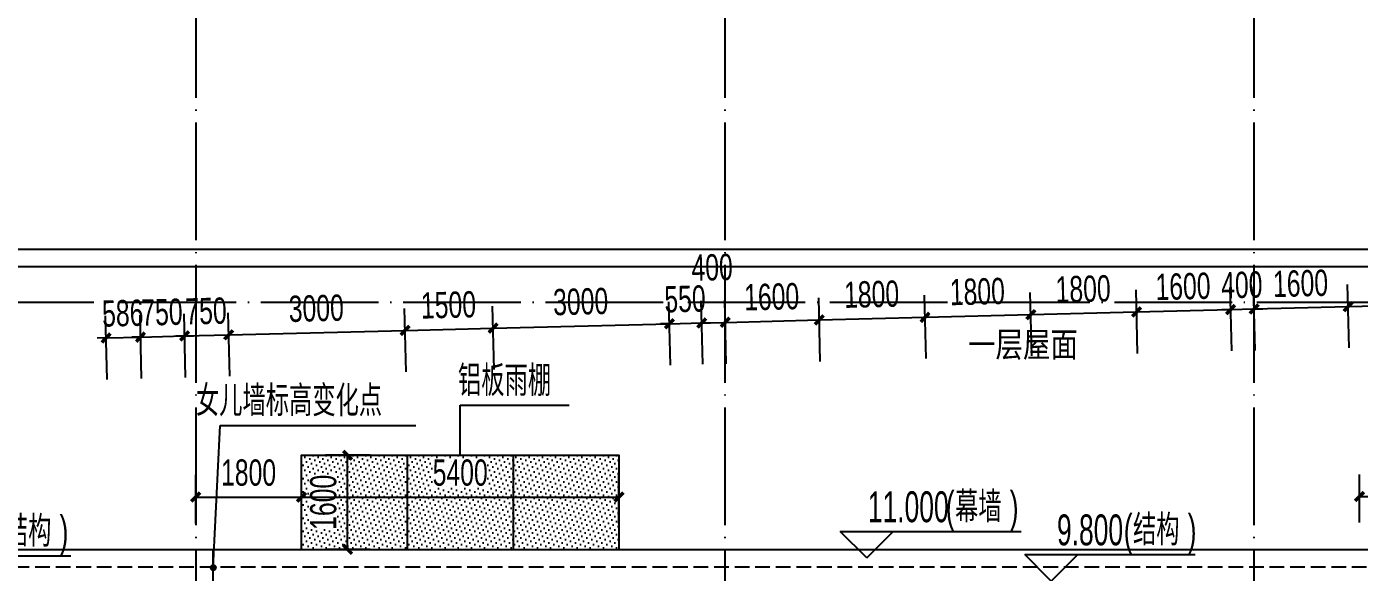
# Model space of a CAD drawing. Extents: x -409435 to 356702, y -107829 to 330904.
# Drawn here: x 20525 to 43196, y 199310 to 208584 of the extents above; entities that cross this region are included whole.
import ezdxf
from ezdxf.xclip import XClip

# ---------------------------------------------------------------- set-up
doc = ezdxf.new("R2010")
doc.units = 0
doc.header["$LTSCALE"] = 1000
doc.header["$MEASUREMENT"] = 0
doc.header["$XCLIPFRAME"] = 0
doc.linetypes.add('104-14# 核心筒$0$DOTE', pattern=[2.42, 2, -0.2, 0.02, -0.2])
doc.linetypes.add('X-104 14#平面$0$$0$DASH', pattern=[0.35, 0.25, -0.1])
for name, color, linetype in [('01-标注_尺寸', 124, 'Continuous'), ('104-14# 核心筒$0$A_AXIS-轴线', 36, '104-14# 核心筒$0$DOTE'), ('X-104 14#平面$0$01-标注_标高', 200, 'Continuous'), ('X-104 14#平面$0$01-标注_符号', 200, 'Continuous'), ('X-104 14#平面$0$02-TEXT_标注', 130, 'Continuous'), ('X-104 14#平面$0$A-C_玻璃幕墙', 140, 'Continuous'), ('X-104 14#平面$0$A-O_屋面', 201, 'Continuous'), ('X-104 14#平面$0$A-TECH_结构', 21, 'Continuous'), ('X-104 14#平面$0$EH_玻璃', 156, 'Continuous')]:
    doc.layers.add(name, color=color, linetype=linetype)
doc.styles.add('_TCH_DIM_T3', font='ros.shx', dxfattribs={"width": 0.705882, "bigfont": 'jd.shx'})
doc.styles.add('X-104 14#平面$0$_TCH_DIM', font='ros.shx', dxfattribs={"width": 0.8, "bigfont": 'jd.shx'})
doc.styles.add('X-104 14#平面$0$Standard', font='STXIHEI_0.TTF', dxfattribs={"width": 0.8})
doc.dimstyles.new('_TCH_ARCH&&150', dxfattribs={"dimtxt": 446.25, "dimasz": 150, "dimexe": 375, "dimexo": 450, "dimgap": 189.375, "dimtad": 1, "dimdec": 0, "dimzin": 0, "dimdsep": 46, "dimtxsty": '_TCH_DIM_T3', "dimblk": 'ARCHTICK', "dimcen": 0.09, "dimclrt": 7, "dimazin": 2, "dimtfac": 1, "dimtdec": 0, "dimtix": 1, "dimtmove": 2, "dimatfit": 3, "dimfxl": 0, "dimtolj": 1, "dimtzin": 0, "dimarcsym": 0})

# ---------------------------------------------------------------- blocks, each defined once
blk = doc.blocks.new('104-14# 核心筒')
at = {"layer": '104-14# 核心筒$0$A_AXIS-轴线'}
for p, q in [((23400, 228733.6), (23400, 169654.9)), ((32400, 228733.6), (32400, 169654.9)), ((41400, 228733.6), (41400, 169654.9)), ((-9370.1, 203900), (120259.9, 203900))]:
    blk.add_line(p, q, dxfattribs=at)
blk = doc.blocks.new('X-104 14#平面')
at = {"layer": 'X-104 14#平面$0$EH_玻璃'}
h = blk.add_hatch(dxfattribs=at)
h.set_pattern_fill('DOTS', color=256, scale=50, angle=45)
h.set_pattern_definition([(45, (0, 0), (-28.0633, 84.1899), [0, -79.375])])
h.paths.add_polyline_path([(30602, 201300), (25200, 201300), (25200, 199700), (30602, 199700)])
at = {"layer": 'X-104 14#平面$0$01-标注_标高'}
for p, q in [((34816, 199554.5), (34366, 200004.5)), ((34366, 200004.5), (37441.2, 200004.5)), ((34816, 199554.5), (35266, 200004.5)), ((17942.8, 199589.7), (21277.5, 199589.7)), ((37956, 199162), (37506, 199612)), ((37506, 199612), (40402.5, 199612)), ((37956, 199162), (38406, 199612))]:
    blk.add_line(p, q, dxfattribs=at)
at = {"layer": 'X-104 14#平面$0$01-标注_符号'}
for p, q in [((27900, 201300), (27900, 202148.6)), ((27900, 202148.6), (29755.5, 202148.6)), ((23700, 199390), (23815.5, 201806.5)), ((23815.5, 201806.5), (27143, 201806.5))]:
    blk.add_line(p, q, dxfattribs=at)
at = {"layer": 'X-104 14#平面$0$01-标注_符号', "const_width": 60}
blk.add_lwpolyline([(23698.6, 199360, 1), (23701.4, 199420, 1)], format="xyb", close=True, dxfattribs=at)
at = {"layer": 'X-104 14#平面$0$A-C_玻璃幕墙'}
for p, q in [((27000, 201300), (27000, 199700)), ((28800, 201300), (28800, 199700)), ((25200, 199700), (30600, 199700))]:
    blk.add_line(p, q, dxfattribs=at)
blk.add_lwpolyline([(25200, 199700), (25200, 201300), (30600, 201300), (30600, 199700)], dxfattribs=at)
at = {"layer": 'X-104 14#平面$0$A-O_屋面', "ltscale": 5}
blk.add_line((8392.2, 199700), (67250, 199700), dxfattribs=at)
blk.add_lwpolyline([(733.1, 201211.6), (-347.3, 201441.2), (366.7, 204800), (66340.6, 204800), (83503.2, 220379.7), (87317.1, 219318.6), (85626.8, 213243.3), (85337.7, 213323.7), (86947.6, 219110), (83582.3, 220046.3), (66456.4, 204500), (609.6, 204500), (8.5, 201672.3), (795.4, 201505)], close=True, dxfattribs=at)
at = {"layer": 'X-104 14#平面$0$A-TECH_结构'}
blk.add_line((23700, 195828.3), (23700, 199400), dxfattribs=at)
at = {"layer": 'X-104 14#平面$0$A-TECH_结构', "linetype": 'X-104 14#平面$0$$0$DASH'}
blk.add_lwpolyline([(108910.7, 174079.4), (118802, 188717.3), (117234.1, 189066.3), (120414.6, 216774.3), (99635.6, 222555.6), (95312.9, 207000.2), (89162.1, 208711.5), (77269.5, 199400), (8635.1, 199400), (5919.8, 186625.4), (-2502.5, 188415.7), (-5635.8, 173674.9), (40532.1, 175690.6), (40199.6, 173602.3), (83848.5, 175853.1)], close=True, dxfattribs=at)
at = {"layer": 'X-104 14#平面$0$A-TECH_结构'}
blk.add_lwpolyline([(23700, 199080), (23700, 199700)], dxfattribs=at)
ref = blk.add_blockref('104-14# 核心筒', (0, 0))
XClip(ref).set_block_clipping_path([(-38664.3623821461, -25500), (139216.5485069363, 330900)])
at = {"layer": 'X-104 14#平面$0$02-TEXT_标注'}
for s, height, style, width, p in [('一层屋面', 428.14, 'X-104 14#平面$0$Standard', 0.8, (36539.1, 202969.3)), ('铝板雨棚', 520.93, 'X-104 14#平面$0$_TCH_DIM', 0.8, (27862.7, 202306.1)), ('女儿墙标高变化点', 520.93, 'X-104 14#平面$0$_TCH_DIM', 0.8, (23404.1, 201964)), ('11.000', 525, 'X-104 14#平面$0$_TCH_DIM', 0.64, (34834.8, 200162)), ('(', 525, 'X-104 14#平面$0$_TCH_DIM', 0.64, (36161, 200162)), ('幕墙', 520.93, 'X-104 14#平面$0$_TCH_DIM', 0.8, (36317.8, 200162)), (')', 525, 'X-104 14#平面$0$_TCH_DIM', 0.64, (37249, 200162)), ('结构', 520.93, 'X-104 14#平面$0$_TCH_DIM', 0.8, (20153.8, 199747.2)), (')', 525, 'X-104 14#平面$0$_TCH_DIM', 0.64, (21085, 199747.2)), ('9.800', 525, 'X-104 14#平面$0$_TCH_DIM', 0.64, (38052.2, 199769.5)), ('(', 525, 'X-104 14#平面$0$_TCH_DIM', 0.64, (39188, 199769.5)), ('结构', 520.93, 'X-104 14#平面$0$_TCH_DIM', 0.8, (39344.8, 199769.5)), (')', 525, 'X-104 14#平面$0$_TCH_DIM', 0.64, (40276, 199769.5))]:
    blk.add_text(s, height=height, dxfattribs=dict(at, style=style, width=width)).set_placement(p)
blk = doc.blocks.new('_ArchTick')
at = {"color": 0, "linetype": 'ByBlock', "const_width": 0.4}
blk.add_lwpolyline([(-0.5, -0.5), (0.5, 0.5)], dxfattribs=at)
blk = doc.blocks.new('*D777')
at = {"layer": '01-标注_尺寸', "color": 0, "lineweight": -2, "transparency": 16777216}
for p, q in [((26366, 201300), (25609, 201300)), ((25984, 199700), (25984, 201300)), ((26366, 199700), (25609, 199700))]:
    blk.add_line(p, q, dxfattribs=at)
at = {"layer": 'Defpoints', "color": 0, "transparency": 16777216}
for p in [(25984, 201300), (26816, 201300), (26816, 199700)]:
    blk.add_point(p, dxfattribs=at)
at = {"layer": '01-标注_尺寸', "color": 0, "lineweight": -2, "transparency": 16777216, "xscale": 150, "yscale": 150, "zscale": 150}
for p, rotation in [((25984, 201300), 90), ((25984, 199700), 270)]:
    blk.add_blockref('_ArchTick', p, dxfattribs=dict(at, rotation=rotation))
at = {"layer": '01-标注_尺寸', "color": 7, "transparency": 16777216, "insert": (25572, 200500), "char_height": 446.2, "attachment_point": 5, "rotation": 90, "style": '_TCH_DIM_T3'}
blk.add_mtext('\\A1;1600', dxfattribs=at)
blk = doc.blocks.new('*D778')
at = {"layer": '01-标注_尺寸', "color": 0, "lineweight": -2, "transparency": 16777216}
for p, q in [((43200, 200157), (43200, 200973)), ((48600, 200157), (48600, 200973)), ((43200, 200598), (48600, 200598))]:
    blk.add_line(p, q, dxfattribs=at)
at = {"layer": 'Defpoints', "color": 0, "transparency": 16777216}
for p in [(48600, 200598), (43200, 199707), (48600, 199707)]:
    blk.add_point(p, dxfattribs=at)
at = {"layer": '01-标注_尺寸', "color": 0, "lineweight": -2, "transparency": 16777216, "xscale": 150, "yscale": 150, "zscale": 150, "rotation": 180}
blk.add_blockref('_ArchTick', (43200, 200598), dxfattribs=at)
at = {"layer": '01-标注_尺寸', "color": 0, "lineweight": -2, "transparency": 16777216, "xscale": 150, "yscale": 150, "zscale": 150}
blk.add_blockref('_ArchTick', (48600, 200598), dxfattribs=at)
at = {"layer": '01-标注_尺寸', "color": 7, "transparency": 16777216, "insert": (45900, 201011), "char_height": 446.2, "attachment_point": 5, "style": '_TCH_DIM_T3'}
blk.add_mtext('\\A1;5400', dxfattribs=at)
blk = doc.blocks.new('*D782')
at = {"layer": '01-标注_尺寸', "color": 0, "lineweight": -2, "transparency": 16777216}
for p, q in [((25200, 200143), (25200, 200965)), ((30600, 200143), (30600, 200965)), ((25200, 200590), (30600, 200590))]:
    blk.add_line(p, q, dxfattribs=at)
at = {"layer": 'Defpoints', "color": 0, "transparency": 16777216}
for p in [(30600, 200590), (25200, 199693), (30600, 199693)]:
    blk.add_point(p, dxfattribs=at)
at = {"layer": '01-标注_尺寸', "color": 0, "lineweight": -2, "transparency": 16777216, "xscale": 150, "yscale": 150, "zscale": 150, "rotation": 180}
blk.add_blockref('_ArchTick', (25200, 200590), dxfattribs=at)
at = {"layer": '01-标注_尺寸', "color": 0, "lineweight": -2, "transparency": 16777216, "xscale": 150, "yscale": 150, "zscale": 150}
blk.add_blockref('_ArchTick', (30600, 200590), dxfattribs=at)
at = {"layer": '01-标注_尺寸', "color": 7, "transparency": 16777216, "insert": (27900, 201003), "char_height": 446.2, "attachment_point": 5, "style": '_TCH_DIM_T3'}
blk.add_mtext('\\A1;5400', dxfattribs=at)
blk = doc.blocks.new('*D783')
at = {"layer": '01-标注_尺寸', "color": 0, "lineweight": -2, "transparency": 16777216}
for p, q in [((23400, 200143), (23400, 200965)), ((25200, 200143), (25200, 200965)), ((23400, 200590), (25200, 200590))]:
    blk.add_line(p, q, dxfattribs=at)
at = {"layer": 'Defpoints', "color": 0, "transparency": 16777216}
for p in [(25200, 200590), (23400, 199693), (25200, 199693)]:
    blk.add_point(p, dxfattribs=at)
at = {"layer": '01-标注_尺寸', "color": 0, "lineweight": -2, "transparency": 16777216, "xscale": 150, "yscale": 150, "zscale": 150, "rotation": 180}
blk.add_blockref('_ArchTick', (23400, 200590), dxfattribs=at)
at = {"layer": '01-标注_尺寸', "color": 0, "lineweight": -2, "transparency": 16777216, "xscale": 150, "yscale": 150, "zscale": 150}
blk.add_blockref('_ArchTick', (25200, 200590), dxfattribs=at)
at = {"layer": '01-标注_尺寸', "color": 7, "transparency": 16777216, "insert": (24300, 201003), "char_height": 446.2, "attachment_point": 5, "style": '_TCH_DIM_T3'}
blk.add_mtext('\\A1;1800', dxfattribs=at)
blk = doc.blocks.new('*D1780')
at = {"layer": '01-标注_尺寸', "color": 0, "lineweight": -2, "transparency": 16777216}
for p, q in [((21894, 202590), (21867, 203669)), ((22480, 202605), (22453, 203683)), ((21876, 203294), (21726, 203290)), ((21876, 203294), (22462, 203308)), ((22462, 203308), (22612, 203312))]:
    blk.add_line(p, q, dxfattribs=at)
at = {"layer": 'Defpoints', "color": 0, "transparency": 16777216}
for p in [(22462, 203308), (21905, 202141), (22491, 202155)]:
    blk.add_point(p, dxfattribs=at)
at = {"layer": '01-标注_尺寸', "color": 0, "lineweight": -2, "transparency": 16777216, "xscale": 150, "yscale": 150, "zscale": 150}
for p, rotation in [((21876, 203294), 1.444161616651209), ((22462, 203308), 181.4441616166511)]:
    blk.add_blockref('_ArchTick', p, dxfattribs=dict(at, rotation=rotation))
at = {"layer": '01-标注_尺寸', "color": 7, "transparency": 16777216, "insert": (22159, 203713), "char_height": 446.2, "attachment_point": 5, "rotation": 1.4442, "style": '_TCH_DIM_T3'}
blk.add_mtext('\\A1;586', dxfattribs=at)
blk = doc.blocks.new('*D1781')
at = {"layer": '01-标注_尺寸', "color": 0, "lineweight": -2, "transparency": 16777216}
for p, q in [((22480, 202605), (22453, 203683)), ((23229, 202624), (23202, 203702)), ((22462, 203308), (22312, 203305)), ((22462, 203308), (23212, 203327)), ((23212, 203327), (23362, 203331))]:
    blk.add_line(p, q, dxfattribs=at)
at = {"layer": 'Defpoints', "color": 0, "transparency": 16777216}
for p in [(23212, 203327), (22491, 202155), (23241, 202174)]:
    blk.add_point(p, dxfattribs=at)
at = {"layer": '01-标注_尺寸', "color": 0, "lineweight": -2, "transparency": 16777216, "xscale": 150, "yscale": 150, "zscale": 150}
for p, rotation in [((22462, 203308), 1.444161616648572), ((23212, 203327), 181.4441616166486)]:
    blk.add_blockref('_ArchTick', p, dxfattribs=dict(at, rotation=rotation))
at = {"layer": '01-标注_尺寸', "color": 7, "transparency": 16777216, "insert": (22826, 203730), "char_height": 446.2, "attachment_point": 5, "rotation": 1.4442, "style": '_TCH_DIM_T3'}
blk.add_mtext('\\A1;750', dxfattribs=at)
blk = doc.blocks.new('*D1782')
at = {"layer": '01-标注_尺寸', "color": 0, "lineweight": -2, "transparency": 16777216}
for p, q in [((23229, 202624), (23202, 203702)), ((23979, 202643), (23952, 203721)), ((23212, 203327), (23062, 203324)), ((23212, 203327), (23962, 203346)), ((23962, 203346), (24111, 203350))]:
    blk.add_line(p, q, dxfattribs=at)
at = {"layer": 'Defpoints', "color": 0, "transparency": 16777216}
for p in [(23962, 203346), (23241, 202174), (23991, 202193)]:
    blk.add_point(p, dxfattribs=at)
at = {"layer": '01-标注_尺寸', "color": 0, "lineweight": -2, "transparency": 16777216, "xscale": 150, "yscale": 150, "zscale": 150}
for p, rotation in [((23212, 203327), 1.44416161665081), ((23962, 203346), 181.4441616166508)]:
    blk.add_blockref('_ArchTick', p, dxfattribs=dict(at, rotation=rotation))
at = {"layer": '01-标注_尺寸', "color": 7, "transparency": 16777216, "insert": (23576, 203749), "char_height": 446.2, "attachment_point": 5, "rotation": 1.4442, "style": '_TCH_DIM_T3'}
blk.add_mtext('\\A1;750', dxfattribs=at)
blk = doc.blocks.new('*D1783')
at = {"layer": '01-标注_尺寸', "color": 0, "lineweight": -2, "transparency": 16777216}
for p, q in [((23979, 202643), (23952, 203721)), ((26978, 202719), (26951, 203797)), ((23962, 203346), (26961, 203422))]:
    blk.add_line(p, q, dxfattribs=at)
at = {"layer": 'Defpoints', "color": 0, "transparency": 16777216}
for p in [(26961, 203422), (26990, 202269), (23991, 202193)]:
    blk.add_point(p, dxfattribs=at)
at = {"layer": '01-标注_尺寸', "color": 0, "lineweight": -2, "transparency": 16777216, "xscale": 150, "yscale": 150, "zscale": 150}
for p, rotation in [((23962, 203346), 181.4441616166502), ((26961, 203422), 1.444161616650193)]:
    blk.add_blockref('_ArchTick', p, dxfattribs=dict(at, rotation=rotation))
at = {"layer": '01-标注_尺寸', "color": 7, "transparency": 16777216, "insert": (25451, 203796), "char_height": 446.2, "attachment_point": 5, "rotation": 1.4442, "style": '_TCH_DIM_T3'}
blk.add_mtext('\\A1;3000', dxfattribs=at)
blk = doc.blocks.new('*D1784')
at = {"layer": '01-标注_尺寸', "color": 0, "lineweight": -2, "transparency": 16777216}
for p, q in [((28478, 202756), (28451, 203835)), ((26978, 202719), (26951, 203797)), ((26961, 203422), (28460, 203460))]:
    blk.add_line(p, q, dxfattribs=at)
at = {"layer": 'Defpoints', "color": 0, "transparency": 16777216}
for p in [(28460, 203460), (26990, 202269), (28489, 202307)]:
    blk.add_point(p, dxfattribs=at)
at = {"layer": '01-标注_尺寸', "color": 0, "lineweight": -2, "transparency": 16777216, "xscale": 150, "yscale": 150, "zscale": 150}
for p, rotation in [((26961, 203422), 181.4441616166506), ((28460, 203460), 1.444161616650574)]:
    blk.add_blockref('_ArchTick', p, dxfattribs=dict(at, rotation=rotation))
at = {"layer": '01-标注_尺寸', "color": 7, "transparency": 16777216, "insert": (27700, 203853), "char_height": 446.2, "attachment_point": 5, "rotation": 1.4442, "style": '_TCH_DIM_T3'}
blk.add_mtext('\\A1;1500', dxfattribs=at)
blk = doc.blocks.new('*D1785')
at = {"layer": '01-标注_尺寸', "color": 0, "lineweight": -2, "transparency": 16777216}
for p, q in [((28478, 202756), (28451, 203835)), ((31477, 202832), (31450, 203910)), ((28460, 203460), (31459, 203535))]:
    blk.add_line(p, q, dxfattribs=at)
at = {"layer": 'Defpoints', "color": 0, "transparency": 16777216}
for p in [(31459, 203535), (28489, 202307), (31488, 202382)]:
    blk.add_point(p, dxfattribs=at)
at = {"layer": '01-标注_尺寸', "color": 0, "lineweight": -2, "transparency": 16777216, "xscale": 150, "yscale": 150, "zscale": 150}
for p, rotation in [((31459, 203535), 1.444161616649633), ((28460, 203460), 181.4441616166497)]:
    blk.add_blockref('_ArchTick', p, dxfattribs=dict(at, rotation=rotation))
at = {"layer": '01-标注_尺寸', "color": 7, "transparency": 16777216, "insert": (29949, 203910), "char_height": 446.2, "attachment_point": 5, "rotation": 1.4442, "style": '_TCH_DIM_T3'}
blk.add_mtext('\\A1;3000', dxfattribs=at)
blk = doc.blocks.new('*D1786')
at = {"layer": '01-标注_尺寸', "color": 0, "lineweight": -2, "transparency": 16777216}
for p, q in [((31477, 202832), (31450, 203910)), ((32027, 202846), (32000, 203924)), ((31459, 203535), (31309, 203531)), ((31459, 203535), (32009, 203549)), ((32009, 203549), (32159, 203553))]:
    blk.add_line(p, q, dxfattribs=at)
at = {"layer": 'Defpoints', "color": 0, "transparency": 16777216}
for p in [(32009, 203549), (31488, 202382), (32038, 202396)]:
    blk.add_point(p, dxfattribs=at)
at = {"layer": '01-标注_尺寸', "color": 0, "lineweight": -2, "transparency": 16777216, "xscale": 150, "yscale": 150, "zscale": 150}
for p, rotation in [((31459, 203535), 1.444161616652408), ((32009, 203549), 181.4441616166524)]:
    blk.add_blockref('_ArchTick', p, dxfattribs=dict(at, rotation=rotation))
at = {"layer": '01-标注_尺寸', "color": 7, "transparency": 16777216, "insert": (31724, 203955), "char_height": 446.2, "attachment_point": 5, "rotation": 1.4442, "style": '_TCH_DIM_T3'}
blk.add_mtext('\\A1;550', dxfattribs=at)
blk = doc.blocks.new('*D1787')
at = {"layer": '01-标注_尺寸', "color": 0, "lineweight": -2, "transparency": 16777216}
for p, q in [((32027, 202846), (32000, 203924)), ((32427, 202856), (32399, 203934)), ((32009, 203549), (32409, 203559))]:
    blk.add_line(p, q, dxfattribs=at)
at = {"layer": 'Defpoints', "color": 0, "transparency": 16777216}
for p in [(32409, 203559), (32038, 202396), (32438, 202406)]:
    blk.add_point(p, dxfattribs=at)
at = {"layer": '01-标注_尺寸', "color": 0, "lineweight": -2, "transparency": 16777216, "xscale": 150, "yscale": 150, "zscale": 150}
for p, rotation in [((32009, 203549), 181.4441616166474), ((32409, 203559), 1.444161616647407)]:
    blk.add_blockref('_ArchTick', p, dxfattribs=dict(at, rotation=rotation))
at = {"layer": '01-标注_尺寸', "color": 7, "transparency": 16777216, "insert": (32185, 204491), "char_height": 446.2, "attachment_point": 5, "rotation": 1.4442, "style": '_TCH_DIM_T3'}
blk.add_mtext('\\A1;400', dxfattribs=at)
blk = doc.blocks.new('*D1788')
at = {"layer": '01-标注_尺寸', "color": 0, "lineweight": -2, "transparency": 16777216}
for p, q in [((32427, 202856), (32399, 203934)), ((34026, 202896), (33999, 203974)), ((32409, 203559), (34008, 203600))]:
    blk.add_line(p, q, dxfattribs=at)
at = {"layer": 'Defpoints', "color": 0, "transparency": 16777216}
for p in [(34008, 203600), (32438, 202406), (34037, 202446)]:
    blk.add_point(p, dxfattribs=at)
at = {"layer": '01-标注_尺寸', "color": 0, "lineweight": -2, "transparency": 16777216, "xscale": 150, "yscale": 150, "zscale": 150}
for p, rotation in [((32409, 203559), 181.4441616166506), ((34008, 203600), 1.444161616650613)]:
    blk.add_blockref('_ArchTick', p, dxfattribs=dict(at, rotation=rotation))
at = {"layer": '01-标注_尺寸', "color": 7, "transparency": 16777216, "insert": (33198, 203992), "char_height": 446.2, "attachment_point": 5, "rotation": 1.4442, "style": '_TCH_DIM_T3'}
blk.add_mtext('\\A1;1600', dxfattribs=at)
blk = doc.blocks.new('*D1789')
at = {"layer": '01-标注_尺寸', "color": 0, "lineweight": -2, "transparency": 16777216}
for p, q in [((34026, 202896), (33999, 203974)), ((35825, 202942), (35798, 204020)), ((34008, 203600), (35808, 203645))]:
    blk.add_line(p, q, dxfattribs=at)
at = {"layer": 'Defpoints', "color": 0, "transparency": 16777216}
for p in [(35808, 203645), (35837, 202492), (34037, 202446)]:
    blk.add_point(p, dxfattribs=at)
at = {"layer": '01-标注_尺寸', "color": 0, "lineweight": -2, "transparency": 16777216, "xscale": 150, "yscale": 150, "zscale": 150}
for p, rotation in [((34008, 203600), 181.4441616166505), ((35808, 203645), 1.444161616650486)]:
    blk.add_blockref('_ArchTick', p, dxfattribs=dict(at, rotation=rotation))
at = {"layer": '01-标注_尺寸', "color": 7, "transparency": 16777216, "insert": (34898, 204035), "char_height": 446.2, "attachment_point": 5, "rotation": 1.4442, "style": '_TCH_DIM_T3'}
blk.add_mtext('\\A1;1800', dxfattribs=at)
blk = doc.blocks.new('*D1790')
at = {"layer": '01-标注_尺寸', "color": 0, "lineweight": -2, "transparency": 16777216}
for p, q in [((37625, 202987), (37598, 204065)), ((35825, 202942), (35798, 204020)), ((35808, 203645), (37607, 203690))]:
    blk.add_line(p, q, dxfattribs=at)
at = {"layer": 'Defpoints', "color": 0, "transparency": 16777216}
for p in [(37607, 203690), (35837, 202492), (37636, 202537)]:
    blk.add_point(p, dxfattribs=at)
at = {"layer": '01-标注_尺寸', "color": 0, "lineweight": -2, "transparency": 16777216, "xscale": 150, "yscale": 150, "zscale": 150}
for p, rotation in [((35808, 203645), 181.4441616166498), ((37607, 203690), 1.444161616649786)]:
    blk.add_blockref('_ArchTick', p, dxfattribs=dict(at, rotation=rotation))
at = {"layer": '01-标注_尺寸', "color": 7, "transparency": 16777216, "insert": (36697, 204080), "char_height": 446.2, "attachment_point": 5, "rotation": 1.4442, "style": '_TCH_DIM_T3'}
blk.add_mtext('\\A1;1800', dxfattribs=at)
blk = doc.blocks.new('*D1791')
at = {"layer": '01-标注_尺寸', "color": 0, "lineweight": -2, "transparency": 16777216}
for p, q in [((37625, 202987), (37598, 204065)), ((39424, 203032), (39397, 204110)), ((37607, 203690), (39407, 203736))]:
    blk.add_line(p, q, dxfattribs=at)
at = {"layer": 'Defpoints', "color": 0, "transparency": 16777216}
for p in [(39407, 203736), (37636, 202537), (39436, 202582)]:
    blk.add_point(p, dxfattribs=at)
at = {"layer": '01-标注_尺寸', "color": 0, "lineweight": -2, "transparency": 16777216, "xscale": 150, "yscale": 150, "zscale": 150}
for p, rotation in [((39407, 203736), 1.444161616650321), ((37607, 203690), 181.4441616166503)]:
    blk.add_blockref('_ArchTick', p, dxfattribs=dict(at, rotation=rotation))
at = {"layer": '01-标注_尺寸', "color": 7, "transparency": 16777216, "insert": (38497, 204125), "char_height": 446.2, "attachment_point": 5, "rotation": 1.4442, "style": '_TCH_DIM_T3'}
blk.add_mtext('\\A1;1800', dxfattribs=at)
blk = doc.blocks.new('*D1792')
at = {"layer": '01-标注_尺寸', "color": 0, "lineweight": -2, "transparency": 16777216}
for p, q in [((39424, 203032), (39397, 204110)), ((41024, 203073), (40997, 204151)), ((39407, 203736), (41006, 203776))]:
    blk.add_line(p, q, dxfattribs=at)
at = {"layer": 'Defpoints', "color": 0, "transparency": 16777216}
for p in [(41006, 203776), (39436, 202582), (41035, 202623)]:
    blk.add_point(p, dxfattribs=at)
at = {"layer": '01-标注_尺寸', "color": 0, "lineweight": -2, "transparency": 16777216, "xscale": 150, "yscale": 150, "zscale": 150}
for p, rotation in [((39407, 203736), 181.4441616166494), ((41006, 203776), 1.44416161664943)]:
    blk.add_blockref('_ArchTick', p, dxfattribs=dict(at, rotation=rotation))
at = {"layer": '01-标注_尺寸', "color": 7, "transparency": 16777216, "insert": (40196, 204168), "char_height": 446.2, "attachment_point": 5, "rotation": 1.4442, "style": '_TCH_DIM_T3'}
blk.add_mtext('\\A1;1600', dxfattribs=at)
blk = doc.blocks.new('*D1793')
at = {"layer": '01-标注_尺寸', "color": 0, "lineweight": -2, "transparency": 16777216}
for p, q in [((41024, 203073), (40997, 204151)), ((41424, 203083), (41397, 204161)), ((41006, 203776), (40856, 203772)), ((41006, 203776), (41406, 203786)), ((41406, 203786), (41556, 203790))]:
    blk.add_line(p, q, dxfattribs=at)
at = {"layer": 'Defpoints', "color": 0, "transparency": 16777216}
for p in [(41406, 203786), (41035, 202623), (41435, 202633)]:
    blk.add_point(p, dxfattribs=at)
at = {"layer": '01-标注_尺寸', "color": 0, "lineweight": -2, "transparency": 16777216, "xscale": 150, "yscale": 150, "zscale": 150}
for p, rotation in [((41006, 203776), 1.444161616651609), ((41406, 203786), 181.4441616166516)]:
    blk.add_blockref('_ArchTick', p, dxfattribs=dict(at, rotation=rotation))
at = {"layer": '01-标注_尺寸', "color": 7, "transparency": 16777216, "insert": (41196, 204193), "char_height": 446.2, "attachment_point": 5, "rotation": 1.4442, "style": '_TCH_DIM_T3'}
blk.add_mtext('\\A1;400', dxfattribs=at)
blk = doc.blocks.new('*D1794')
at = {"layer": '01-标注_尺寸', "color": 0, "lineweight": -2, "transparency": 16777216}
for p, q in [((41424, 203083), (41397, 204161)), ((43023, 203123), (42996, 204201)), ((41406, 203786), (43005, 203826))]:
    blk.add_line(p, q, dxfattribs=at)
at = {"layer": 'Defpoints', "color": 0, "transparency": 16777216}
for p in [(43005, 203826), (41435, 202633), (43035, 202673)]:
    blk.add_point(p, dxfattribs=at)
at = {"layer": '01-标注_尺寸', "color": 0, "lineweight": -2, "transparency": 16777216, "xscale": 150, "yscale": 150, "zscale": 150}
for p, rotation in [((41406, 203786), 181.4441616166507), ((43005, 203826), 1.444161616650651)]:
    blk.add_blockref('_ArchTick', p, dxfattribs=dict(at, rotation=rotation))
at = {"layer": '01-标注_尺寸', "color": 7, "transparency": 16777216, "insert": (42195, 204219), "char_height": 446.2, "attachment_point": 5, "rotation": 1.4442, "style": '_TCH_DIM_T3'}
blk.add_mtext('\\A1;1600', dxfattribs=at)
blk = doc.blocks.new('*D1795')
at = {"layer": '01-标注_尺寸', "color": 0, "lineweight": -2, "transparency": 16777216}
for p, q in [((43023, 203123), (42996, 204201)), ((44823, 203168), (44795, 204247)), ((43005, 203826), (44805, 203872))]:
    blk.add_line(p, q, dxfattribs=at)
at = {"layer": 'Defpoints', "color": 0, "transparency": 16777216}
for p in [(44805, 203872), (44834, 202719), (43035, 202673)]:
    blk.add_point(p, dxfattribs=at)
at = {"layer": '01-标注_尺寸', "color": 0, "lineweight": -2, "transparency": 16777216, "xscale": 150, "yscale": 150, "zscale": 150}
for p, rotation in [((43005, 203826), 181.4441616166501), ((44805, 203872), 1.444161616650117)]:
    blk.add_blockref('_ArchTick', p, dxfattribs=dict(at, rotation=rotation))
at = {"layer": '01-标注_尺寸', "color": 7, "transparency": 16777216, "insert": (43895, 204261), "char_height": 446.2, "attachment_point": 5, "rotation": 1.4442, "style": '_TCH_DIM_T3'}
blk.add_mtext('\\A1;1800', dxfattribs=at)

msp = doc.modelspace()

# ---------------------------------------------------------------- block references
msp.add_blockref('X-104 14#平面', (0, 0))

# ---------------------------------------------------------------- dimensions: what is measured, and where the dimension line sits
at = {"layer": '01-标注_尺寸'}
dim = msp.add_linear_dim(base=(32408.8, 203559.2), p1=(32038, 202396), p2=(32437.9, 202406.1), angle=1.44416, dimstyle='_TCH_ARCH&&150', dxfattribs=at)
dim.commit()
dim.dimension.update_dxf_attribs({"geometry": '*D1787', "text_midpoint": (32185.3, 204491.3), "dimtype": 161})
for p1, p2, distance, picture, middle in [((41035.2, 202622.8), (41435.1, 202632.9), 1153.5, '*D1793', (41195.6, 204193.3)), ((41435.1, 202632.9), (43034.5, 202673.2), 1153.5, '*D1794', (42195.3, 204218.5)), ((43034.5, 202673.2), (44834, 202718.6), 1153.5, '*D1795', (43894.8, 204261.4)), ((32437.9, 202406.1), (34037.4, 202446.4), 1153.5, '*D1788', (33198.2, 203991.7)), ((34037.4, 202446.4), (35836.8, 202491.7), 1153.5, '*D1789', (34897.6, 204034.6)), ((35836.8, 202491.7), (37636.3, 202537.1), 1153.5, '*D1790', (36697.1, 204079.9)), ((37636.3, 202537.1), (39435.7, 202582.5), 1153.5, '*D1791', (38496.5, 204125.3)), ((39435.7, 202582.5), (41035.2, 202622.8), 1153.5, '*D1792', (40196, 204168.1)), ((23240.8, 202174.2), (23990.6, 202193.1), 1153.5, '*D1782', (23576.2, 203749.1)), ((23990.6, 202193.1), (26989.6, 202268.7), 1153.5, '*D1783', (25450.7, 203796.4)), ((26989.6, 202268.7), (28489.2, 202306.5), 1153.5, '*D1784', (27699.9, 203853.1)), ((28489.2, 202306.5), (31488.2, 202382.1), 1153.5, '*D1785', (29949.2, 203909.8)), ((31488.2, 202382.1), (32038, 202396), 1153.5, '*D1786', (31723.7, 203954.5)), ((21905.4, 202140.5), (22491.1, 202155.3), 1153.5, '*D1780', (22158.8, 203713.4)), ((22491.1, 202155.3), (23240.8, 202174.2), 1153.5, '*D1781', (22826.5, 203730.2)), ((26816.4, 199700), (26816.4, 201300), 831.9, '*D777', (25571.9, 200500)), ((23400, 199693), (25200, 199693), 897, '*D783', (24300, 201002.5)), ((25200, 199693), (30600, 199693), 897, '*D782', (27900, 201002.5)), ((43200, 199706.9), (48600, 199706.9), 891.6, '*D778', (45900, 201010.9))]:
    dim = msp.add_aligned_dim(p1=p1, p2=p2, distance=distance, dimstyle='_TCH_ARCH&&150', dxfattribs=at)
    dim.commit()
    dim.dimension.update_dxf_attribs({"geometry": picture, "text_midpoint": middle})

doc.saveas('drawing.dxf')
